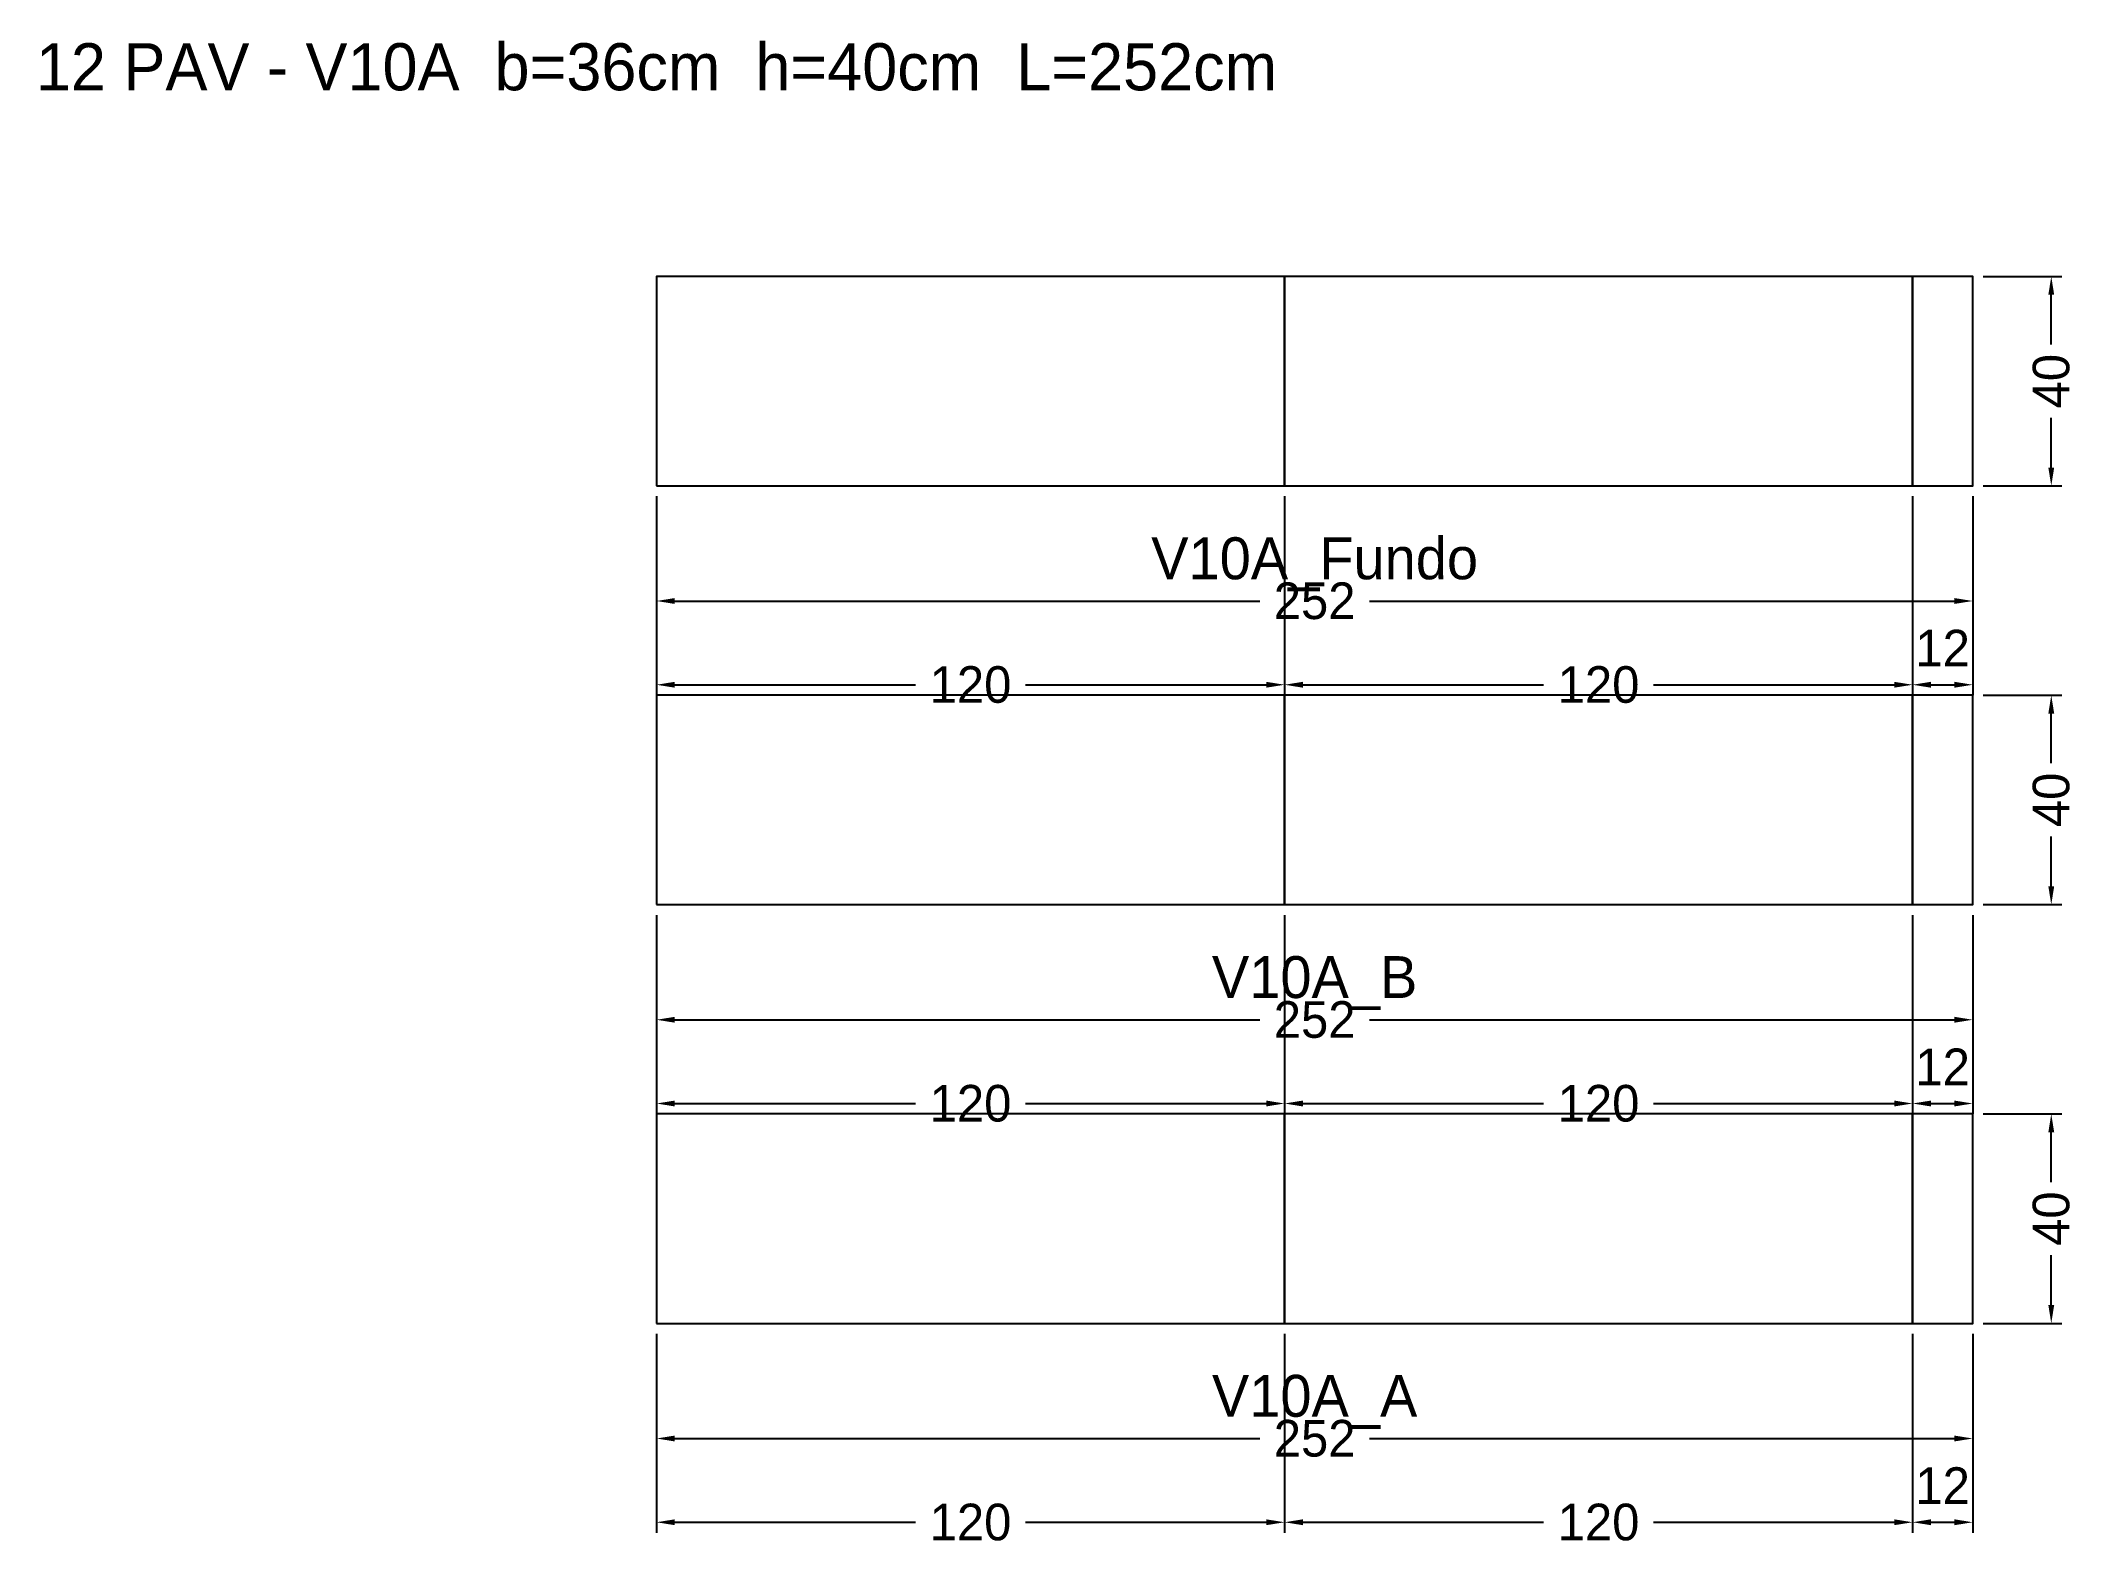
# Model space of a CAD drawing. Header units: metres. Extents: x -118 to 271, y -43 to 245.
import ezdxf

# ---------------------------------------------------------------- set-up
doc = ezdxf.new("R2010")
doc.units = ezdxf.units.M
for name, color, linetype in [('COTA', 3, 'Continuous'), ('NOMENCLATURA', 2, 'Continuous'), ('Paineis', 7, 'Continuous'), ('Texto Secao', 2, 'Continuous')]:
    doc.layers.add(name, color=color, linetype=linetype)
doc.dimstyles.new('COTA_VIG', dxfattribs={"dimtxt": 7, "dimasz": 3.5, "dimexe": 2, "dimexo": 2, "dimgap": 1.5, "dimtad": 1, "dimdec": 1, "dimcen": 2.5, "dimclrd": 3, "dimclre": 3, "dimclrt": 3, "dimazin": 3, "dimtfac": 1, "dimtmove": 0, "dimatfit": 3})

# ---------------------------------------------------------------- blocks, each defined once
blk = doc.blocks.new('_CLOSEDFILLED')
at = {"color": 0, "linetype": 'BYBLOCK'}
blk.add_solid([(-1, 0.16), (0, 0), (-1, -0.16)], dxfattribs=at)
blk = doc.blocks.new('*D1')
at = {"color": 3}
for p, q in [((0, -2), (0, -24)), ((251.5, -2), (251.5, -24)), ((3.5, -22), (115.25, -22)), ((136.25, -22), (248, -22))]:
    blk.add_line(p, q, dxfattribs=at)
at = {"layer": 'Defpoints'}
for p in [(0, 0), (251.5, 0), (0, -22)]:
    blk.add_point(p, dxfattribs=at)
at = {"layer": 'COTA', "color": 3, "xscale": 3.5, "yscale": 3.5, "rotation": 180}
blk.add_blockref('_CLOSEDFILLED', (0, -22), dxfattribs=at)
at = {"layer": 'COTA', "color": 3, "xscale": 3.5, "yscale": 3.5}
blk.add_blockref('_CLOSEDFILLED', (251.5, -22), dxfattribs=at)
at = {"layer": 'COTA', "color": 3, "insert": (125.75, -22), "char_height": 7, "attachment_point": 5}
blk.add_mtext('252', dxfattribs=at)
blk = doc.blocks.new('*D2')
at = {"color": 3}
for p, q in [((0, -2), (0, -40)), ((120, -2), (120, -40)), ((3.5, -38), (49.5, -38)), ((70.5, -38), (116.5, -38))]:
    blk.add_line(p, q, dxfattribs=at)
at = {"layer": 'Defpoints'}
for p in [(0, 0), (120, 0), (0, -38)]:
    blk.add_point(p, dxfattribs=at)
at = {"layer": 'COTA', "color": 3, "xscale": 3.5, "yscale": 3.5, "rotation": 180}
blk.add_blockref('_CLOSEDFILLED', (0, -38), dxfattribs=at)
at = {"layer": 'COTA', "color": 3, "xscale": 3.5, "yscale": 3.5}
blk.add_blockref('_CLOSEDFILLED', (120, -38), dxfattribs=at)
at = {"layer": 'COTA', "color": 3, "insert": (60, -38), "char_height": 7, "attachment_point": 5}
blk.add_mtext('120', dxfattribs=at)
blk = doc.blocks.new('*D3')
at = {"color": 3}
for p, q in [((120, -2), (120, -40)), ((240, -2), (240, -40)), ((123.5, -38), (169.5, -38)), ((190.5, -38), (236.5, -38))]:
    blk.add_line(p, q, dxfattribs=at)
at = {"layer": 'Defpoints'}
for p in [(120, 0), (240, 0), (120, -38)]:
    blk.add_point(p, dxfattribs=at)
at = {"layer": 'COTA', "color": 3, "xscale": 3.5, "yscale": 3.5, "rotation": 180}
blk.add_blockref('_CLOSEDFILLED', (120, -38), dxfattribs=at)
at = {"layer": 'COTA', "color": 3, "xscale": 3.5, "yscale": 3.5}
blk.add_blockref('_CLOSEDFILLED', (240, -38), dxfattribs=at)
at = {"layer": 'COTA', "color": 3, "insert": (180, -38), "char_height": 7, "attachment_point": 5}
blk.add_mtext('120', dxfattribs=at)
blk = doc.blocks.new('*D4')
at = {"color": 3}
for p, q in [((240, -2), (240, -40)), ((251.5, -2), (251.5, -40)), ((243.5, -38), (248, -38))]:
    blk.add_line(p, q, dxfattribs=at)
at = {"layer": 'Defpoints'}
for p in [(240, 0), (251.5, 0), (240, -38)]:
    blk.add_point(p, dxfattribs=at)
at = {"layer": 'COTA', "color": 3, "xscale": 3.5, "yscale": 3.5, "rotation": 180}
blk.add_blockref('_CLOSEDFILLED', (240, -38), dxfattribs=at)
at = {"layer": 'COTA', "color": 3, "xscale": 3.5, "yscale": 3.5}
blk.add_blockref('_CLOSEDFILLED', (251.5, -38), dxfattribs=at)
at = {"layer": 'COTA', "color": 3, "insert": (245.75, -31), "char_height": 7, "attachment_point": 5}
blk.add_mtext('12', dxfattribs=at)
blk = doc.blocks.new('*D5')
at = {"color": 3}
for p, q in [((253.5, 40), (268.5, 40)), ((266.5, 27), (266.5, 36.5)), ((266.5, 3.5), (266.5, 13)), ((253.5, 0), (268.5, 0))]:
    blk.add_line(p, q, dxfattribs=at)
at = {"layer": 'Defpoints'}
for p in [(251.5, 40), (251.5, 0), (266.5, 0)]:
    blk.add_point(p, dxfattribs=at)
at = {"layer": 'COTA', "color": 3, "xscale": 3.5, "yscale": 3.5}
for p, rotation in [((266.5, 40), 90), ((266.5, 0), 270)]:
    blk.add_blockref('_CLOSEDFILLED', p, dxfattribs=dict(at, rotation=rotation))
at = {"layer": 'COTA', "color": 3, "insert": (266.5, 20), "char_height": 7, "attachment_point": 5, "rotation": 90}
blk.add_mtext('40', dxfattribs=at)
blk = doc.blocks.new('*D6')
at = {"color": 3}
for p, q in [((0, 78), (0, 56)), ((251.5, 78), (251.5, 56)), ((3.5, 58), (115.25, 58)), ((136.25, 58), (248, 58))]:
    blk.add_line(p, q, dxfattribs=at)
at = {"layer": 'Defpoints'}
for p in [(0, 80), (251.5, 80), (0, 58)]:
    blk.add_point(p, dxfattribs=at)
at = {"layer": 'COTA', "color": 3, "xscale": 3.5, "yscale": 3.5, "rotation": 180}
blk.add_blockref('_CLOSEDFILLED', (0, 58), dxfattribs=at)
at = {"layer": 'COTA', "color": 3, "xscale": 3.5, "yscale": 3.5}
blk.add_blockref('_CLOSEDFILLED', (251.5, 58), dxfattribs=at)
at = {"layer": 'COTA', "color": 3, "insert": (125.75, 58), "char_height": 7, "attachment_point": 5}
blk.add_mtext('252', dxfattribs=at)
blk = doc.blocks.new('*D7')
at = {"color": 3}
for p, q in [((0, 78), (0, 40)), ((120, 78), (120, 40)), ((3.5, 42), (49.5, 42)), ((70.5, 42), (116.5, 42))]:
    blk.add_line(p, q, dxfattribs=at)
at = {"layer": 'Defpoints'}
for p in [(0, 80), (120, 80), (0, 42)]:
    blk.add_point(p, dxfattribs=at)
at = {"layer": 'COTA', "color": 3, "xscale": 3.5, "yscale": 3.5, "rotation": 180}
blk.add_blockref('_CLOSEDFILLED', (0, 42), dxfattribs=at)
at = {"layer": 'COTA', "color": 3, "xscale": 3.5, "yscale": 3.5}
blk.add_blockref('_CLOSEDFILLED', (120, 42), dxfattribs=at)
at = {"layer": 'COTA', "color": 3, "insert": (60, 42), "char_height": 7, "attachment_point": 5}
blk.add_mtext('120', dxfattribs=at)
blk = doc.blocks.new('*D8')
at = {"color": 3}
for p, q in [((120, 78), (120, 40)), ((240, 78), (240, 40)), ((123.5, 42), (169.5, 42)), ((190.5, 42), (236.5, 42))]:
    blk.add_line(p, q, dxfattribs=at)
at = {"layer": 'Defpoints'}
for p in [(120, 80), (240, 80), (120, 42)]:
    blk.add_point(p, dxfattribs=at)
at = {"layer": 'COTA', "color": 3, "xscale": 3.5, "yscale": 3.5, "rotation": 180}
blk.add_blockref('_CLOSEDFILLED', (120, 42), dxfattribs=at)
at = {"layer": 'COTA', "color": 3, "xscale": 3.5, "yscale": 3.5}
blk.add_blockref('_CLOSEDFILLED', (240, 42), dxfattribs=at)
at = {"layer": 'COTA', "color": 3, "insert": (180, 42), "char_height": 7, "attachment_point": 5}
blk.add_mtext('120', dxfattribs=at)
blk = doc.blocks.new('*D9')
at = {"color": 3}
for p, q in [((240, 78), (240, 40)), ((251.5, 78), (251.5, 40)), ((243.5, 42), (248, 42))]:
    blk.add_line(p, q, dxfattribs=at)
at = {"layer": 'Defpoints'}
for p in [(240, 80), (251.5, 80), (240, 42)]:
    blk.add_point(p, dxfattribs=at)
at = {"layer": 'COTA', "color": 3, "xscale": 3.5, "yscale": 3.5, "rotation": 180}
blk.add_blockref('_CLOSEDFILLED', (240, 42), dxfattribs=at)
at = {"layer": 'COTA', "color": 3, "xscale": 3.5, "yscale": 3.5}
blk.add_blockref('_CLOSEDFILLED', (251.5, 42), dxfattribs=at)
at = {"layer": 'COTA', "color": 3, "insert": (245.75, 49), "char_height": 7, "attachment_point": 5}
blk.add_mtext('12', dxfattribs=at)
blk = doc.blocks.new('*D10')
at = {"color": 3}
for p, q in [((253.5, 120), (268.5, 120)), ((266.5, 107), (266.5, 116.5)), ((266.5, 83.5), (266.5, 93)), ((253.5, 80), (268.5, 80))]:
    blk.add_line(p, q, dxfattribs=at)
at = {"layer": 'Defpoints'}
for p in [(251.5, 120), (251.5, 80), (266.5, 80)]:
    blk.add_point(p, dxfattribs=at)
at = {"layer": 'COTA', "color": 3, "xscale": 3.5, "yscale": 3.5}
for p, rotation in [((266.5, 120), 90), ((266.5, 80), 270)]:
    blk.add_blockref('_CLOSEDFILLED', p, dxfattribs=dict(at, rotation=rotation))
at = {"layer": 'COTA', "color": 3, "insert": (266.5, 100), "char_height": 7, "attachment_point": 5, "rotation": 90}
blk.add_mtext('40', dxfattribs=at)
blk = doc.blocks.new('*D11')
at = {"color": 3}
for p, q in [((0, 158), (0, 136)), ((251.5, 158), (251.5, 136)), ((3.5, 138), (115.25, 138)), ((136.25, 138), (248, 138))]:
    blk.add_line(p, q, dxfattribs=at)
at = {"layer": 'Defpoints'}
for p in [(0, 160), (251.5, 160), (0, 138)]:
    blk.add_point(p, dxfattribs=at)
at = {"layer": 'COTA', "color": 3, "xscale": 3.5, "yscale": 3.5, "rotation": 180}
blk.add_blockref('_CLOSEDFILLED', (0, 138), dxfattribs=at)
at = {"layer": 'COTA', "color": 3, "xscale": 3.5, "yscale": 3.5}
blk.add_blockref('_CLOSEDFILLED', (251.5, 138), dxfattribs=at)
at = {"layer": 'COTA', "color": 3, "insert": (125.75, 138), "char_height": 7, "attachment_point": 5}
blk.add_mtext('252', dxfattribs=at)
blk = doc.blocks.new('*D12')
at = {"color": 3}
for p, q in [((0, 158), (0, 120)), ((120, 158), (120, 120)), ((3.5, 122), (49.5, 122)), ((70.5, 122), (116.5, 122))]:
    blk.add_line(p, q, dxfattribs=at)
at = {"layer": 'Defpoints'}
for p in [(0, 160), (120, 160), (0, 122)]:
    blk.add_point(p, dxfattribs=at)
at = {"layer": 'COTA', "color": 3, "xscale": 3.5, "yscale": 3.5, "rotation": 180}
blk.add_blockref('_CLOSEDFILLED', (0, 122), dxfattribs=at)
at = {"layer": 'COTA', "color": 3, "xscale": 3.5, "yscale": 3.5}
blk.add_blockref('_CLOSEDFILLED', (120, 122), dxfattribs=at)
at = {"layer": 'COTA', "color": 3, "insert": (60, 122), "char_height": 7, "attachment_point": 5}
blk.add_mtext('120', dxfattribs=at)
blk = doc.blocks.new('*D13')
at = {"color": 3}
for p, q in [((120, 158), (120, 120)), ((240, 158), (240, 120)), ((123.5, 122), (169.5, 122)), ((190.5, 122), (236.5, 122))]:
    blk.add_line(p, q, dxfattribs=at)
at = {"layer": 'Defpoints'}
for p in [(120, 160), (240, 160), (120, 122)]:
    blk.add_point(p, dxfattribs=at)
at = {"layer": 'COTA', "color": 3, "xscale": 3.5, "yscale": 3.5, "rotation": 180}
blk.add_blockref('_CLOSEDFILLED', (120, 122), dxfattribs=at)
at = {"layer": 'COTA', "color": 3, "xscale": 3.5, "yscale": 3.5}
blk.add_blockref('_CLOSEDFILLED', (240, 122), dxfattribs=at)
at = {"layer": 'COTA', "color": 3, "insert": (180, 122), "char_height": 7, "attachment_point": 5}
blk.add_mtext('120', dxfattribs=at)
blk = doc.blocks.new('*D14')
at = {"color": 3}
for p, q in [((240, 158), (240, 120)), ((251.5, 158), (251.5, 120)), ((243.5, 122), (248, 122))]:
    blk.add_line(p, q, dxfattribs=at)
at = {"layer": 'Defpoints'}
for p in [(240, 160), (251.5, 160), (240, 122)]:
    blk.add_point(p, dxfattribs=at)
at = {"layer": 'COTA', "color": 3, "xscale": 3.5, "yscale": 3.5, "rotation": 180}
blk.add_blockref('_CLOSEDFILLED', (240, 122), dxfattribs=at)
at = {"layer": 'COTA', "color": 3, "xscale": 3.5, "yscale": 3.5}
blk.add_blockref('_CLOSEDFILLED', (251.5, 122), dxfattribs=at)
at = {"layer": 'COTA', "color": 3, "insert": (245.75, 129), "char_height": 7, "attachment_point": 5}
blk.add_mtext('12', dxfattribs=at)
blk = doc.blocks.new('*D15')
at = {"color": 3}
for p, q in [((253.5, 200), (268.5, 200)), ((266.5, 187), (266.5, 196.5)), ((266.5, 163.5), (266.5, 173)), ((253.5, 160), (268.5, 160))]:
    blk.add_line(p, q, dxfattribs=at)
at = {"layer": 'Defpoints'}
for p in [(251.5, 200), (251.5, 160), (266.5, 160)]:
    blk.add_point(p, dxfattribs=at)
at = {"layer": 'COTA', "color": 3, "xscale": 3.5, "yscale": 3.5}
for p, rotation in [((266.5, 200), 90), ((266.5, 160), 270)]:
    blk.add_blockref('_CLOSEDFILLED', p, dxfattribs=dict(at, rotation=rotation))
at = {"layer": 'COTA', "color": 3, "insert": (266.5, 180), "char_height": 7, "attachment_point": 5, "rotation": 90}
blk.add_mtext('40', dxfattribs=at)

msp = doc.modelspace()

# ---------------------------------------------------------------- linework, layer by layer
at = {"layer": 'Paineis'}
for points in [[(0, 160), (120, 160), (120, 200), (0, 200)], [(120, 160), (240, 160), (240, 200), (120, 200)], [(240, 160), (251.5, 160), (251.5, 200), (240, 200)], [(0, 80), (120, 80), (120, 120), (0, 120)], [(120, 80), (240, 80), (240, 120), (120, 120)], [(240, 80), (251.5, 80), (251.5, 120), (240, 120)], [(0, 0), (120, 0), (120, 40), (0, 40)], [(120, 0), (240, 0), (240, 40), (120, 40)], [(240, 0), (251.5, 0), (251.5, 40), (240, 40)]]:
    msp.add_lwpolyline(points, close=True, dxfattribs=at)

# ---------------------------------------------------------------- texts
at = {"layer": 'NOMENCLATURA', "insert": (0, 240), "char_height": 9, "width": 271.5, "attachment_point": 5}
msp.add_mtext('12 PAV - V10A  b=36cm  h=40cm  L=252cm', dxfattribs=at)
at = {"layer": 'Texto Secao', "char_height": 8, "width": 271.5, "attachment_point": 5}
for s, insert in [('V10A_Fundo', (125.75, 145)), ('V10A_B', (125.75, 65)), ('V10A_A', (125.75, -15))]:
    msp.add_mtext(s, dxfattribs=dict(at, insert=insert))

# ---------------------------------------------------------------- dimensions: what is measured, and where the dimension line sits
at = {"layer": 'COTA'}
for base, p1, p2, picture, middle in [((266.5, 160), (251.5, 160), (251.5, 200), '*D15', (266.5, 180)), ((266.5, 80), (251.5, 80), (251.5, 120), '*D10', (266.5, 100)), ((266.5, 0), (251.5, 0), (251.5, 40), '*D5', (266.5, 20))]:
    dim = msp.add_linear_dim(base=base, p1=p1, p2=p2, angle=90, dimstyle='COTA_VIG', dxfattribs=at)
    dim.commit()
    dim.dimension.update_dxf_attribs({"geometry": picture, "text_midpoint": middle})
for base, p1, p2, picture, middle in [((0, 138), (0, 160), (251.5, 160), '*D11', (125.75, 138)), ((0, 122), (0, 160), (120, 160), '*D12', (60, 122)), ((120, 122), (120, 160), (240, 160), '*D13', (180, 122)), ((240, 122), (240, 160), (251.5, 160), '*D14', (245.75, 129)), ((0, 58), (0, 80), (251.5, 80), '*D6', (125.75, 58)), ((0, 42), (0, 80), (120, 80), '*D7', (60, 42)), ((120, 42), (120, 80), (240, 80), '*D8', (180, 42)), ((240, 42), (240, 80), (251.5, 80), '*D9', (245.75, 49)), ((0, -22), (0, 0), (251.5, 0), '*D1', (125.75, -22)), ((0, -38), (0, 0), (120, 0), '*D2', (60, -38)), ((120, -38), (120, 0), (240, 0), '*D3', (180, -38)), ((240, -38), (240, 0), (251.5, 0), '*D4', (245.75, -31))]:
    dim = msp.add_linear_dim(base=base, p1=p1, p2=p2, dimstyle='COTA_VIG', dxfattribs=at)
    dim.commit()
    dim.dimension.update_dxf_attribs({"geometry": picture, "text_midpoint": middle})

doc.saveas('drawing.dxf')
